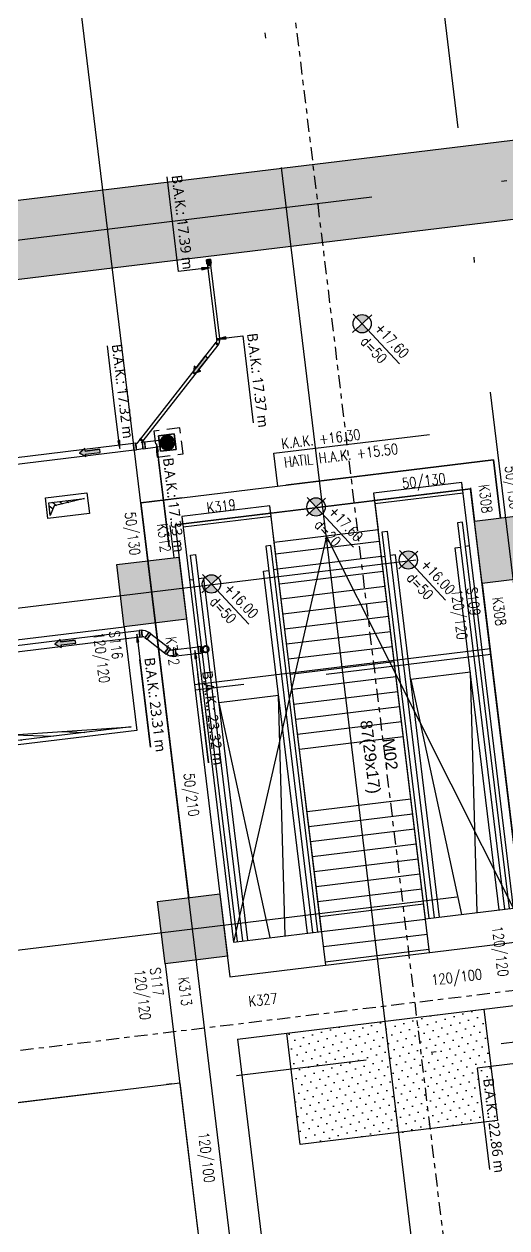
# Model space of a CAD drawing. Header units: millimetres. Extents: x 400382 to 401276, y 4543898 to 4544126.
# Drawn here: x 400451.01 to 400460.25, y 4544077.03 to 4544100.08 of the extents above; entities that cross this region are included whole.
import ezdxf
from ezdxf.enums import TextEntityAlignment as Align

# ---------------------------------------------------------------- set-up
doc = ezdxf.new("R2010")
doc.units = ezdxf.units.MM
for name, pattern in [('AKS', [3, 2.5, -0.25, 0, -0.25]), ('CENTER', [2, 1.25, -0.25, 0.25, -0.25]), ('CIZGI', [0.4, 0.25, -0.15]), ('CONTINU', [0]), ('DASHDOT2', [0.5, 0.25, -0.125, 0, -0.125]), ('HIDDEN', [0.375, 0.25, -0.125]), ('HIDDEN2', [4.7625, 3.175, -1.5875]), ('Hidden_2_', [6, 4, -2])]:
    doc.linetypes.add(name, pattern=pattern)
for name, color, linetype in [('aks prota', 2, 'AKS'), ('boşluk prota', 2, 'Continuous'), ('boşluk taraması prota', 252, 'Continuous'), ('kiriş boyutu prota', 6, 'Continuous'), ('kiriş prota', 6, 'Continuous'), ('kolon prota', 1, 'Continuous'), ('kolon tarama prota', 252, 'Continuous'), ('lkolon prota', 4, 'Continuous'), ('merdiven prota', 2, 'Continuous'), ('not prota', 2, 'Continuous'), ('perde prota', 1, 'Continuous'), ('PRT-AL-TUNEL_EKSENI', 14, 'DASHDOT2'), ('PRT-MI-a_fit_drainage', 10, 'Continuous'), ('prt-s-taxis', 7, 'Continuous'), ('skesit prota', 7, 'Continuous'), ('st-s_level (kot)', 6, 'Continuous'), ('st-s_levelmark (kot işareti)', 4, 'Continuous'), ('st_s_ölçü', 4, 'Continuous'), ('TARAMA', 8, 'Continuous'), ('temel prota', 6, 'Continuous'), ('tkolon prota', 6, 'Continuous'), ('tnot prota', 4, 'Continuous')]:
    doc.layers.add(name, color=color, linetype=linetype)
doc.styles.add('OLCU', font='romanstw.shx')
doc.styles.add('PRT-MI-a_Arial', font='Arial.ttf', dxfattribs={"height": 30})
doc.styles.add('Segoe UI Light_1', font='', dxfattribs={"height": 200})
doc.styles.add('TKIRIS', font='romanstw.shx')
doc.styles.add('tkolon', font='romanstw.shx')
doc.styles.add('TNOT', font='romanstw.shx', dxfattribs={"width": 0.8, "height": 250})
doc.styles.get('Segoe UI Light_1').set_extended_font_data('Segoe UI Light')

# ---------------------------------------------------------------- blocks, each defined once
blk = doc.blocks.new('Flow Direction - Flow Direction _25mm_-1035271-_17_70 m  ARA KAT')
at = {"layer": 'TARAMA'}
blk.add_hatch(color=256, dxfattribs=at).paths.add_polyline_path([(0, 0), (-117, -78), (-117, -30), (-400, -30), (-400, 30), (-117, 30), (-117, 78)], flags=0)
for p, q in [((-117, 30), (-400, 30)), ((-400, 30), (-400, -30)), ((-117, 30), (-400, 30)), ((-400, 30), (-400, -30)), ((0, 0), (-117, 78)), ((-117, 78), (-117, 30)), ((-117, 78), (0, 0)), ((-117, 30), (-117, 78)), ((-117, -78), (0, 0)), ((-117, -78), (0, 0)), ((-400, -30), (-117, -30)), ((-117, -30), (-400, -30)), ((-117, -30), (-117, -78)), ((-117, -30), (-117, -78))]:
    blk.add_line(p, q, dxfattribs=at)
blk = doc.blocks.new('17.60 mekanik')
at = {"layer": 'kolon tarama prota'}
for points in [[(135033.2, 65512.6), (135022.8, 65501.6), (135026, 65499.3)], [(135144.1, 65432), (135154.5, 65443), (135151.3, 65445.3)], [(135211.3, 65208.6), (135222.3, 65198.2), (135224.6, 65201.4)], [(135169.5, 65151.2), (135158.5, 65161.6), (135156.2, 65158.4)], [(135551, 64992.9), (135561.9, 64982.5), (135564.3, 64985.7)], [(135452.4, 64932.9), (135463.4, 64922.4), (135465.7, 64925.6)]]:
    blk.add_hatch(color=256, dxfattribs=at).paths.add_polyline_path(points, flags=0)
for p, q in [((134998.2, 65464.4), (134850.4, 65571.8)), ((135033.2, 65512.6), (134998.2, 65464.4)), ((135022.5, 65525.3), (135017.8, 65518.8)), ((135017.8, 65518.8), (135022.5, 65525.3)), ((135017.8, 65518.8), (135024.3, 65514.1)), ((135024.3, 65514.1), (135017.8, 65518.8)), ((135017.8, 65518.8), (135017.8, 65518.8)), ((135020.1, 65521.5), (135020.5, 65521.2)), ((135020.5, 65521.2), (135020.1, 65521.5)), ((135020.1, 65521.5), (135020.1, 65521.5)), ((135020.5, 65521.2), (135020.5, 65521.2)), ((135021.1, 65522), (135020.7, 65522.3)), ((135020.7, 65522.3), (135021.1, 65522)), ((135020.7, 65522.3), (135020.7, 65522.3)), ((135021.1, 65517.5), (135020.8, 65517)), ((135020.8, 65517), (135021.1, 65517.5)), ((135020.8, 65517), (135020.8, 65517)), ((135021.1, 65522), (135021.1, 65522)), ((135021.1, 65520.8), (135021.5, 65520.5)), ((135021.5, 65520.5), (135021.1, 65520.8)), ((135021.1, 65520.8), (135021.1, 65520.8)), ((135021.1, 65517.5), (135021.1, 65517.5)), ((135021.5, 65520.5), (135021.5, 65520.5)), ((135021.8, 65518.4), (135021.5, 65518)), ((135021.5, 65518), (135021.8, 65518.4)), ((135021.5, 65518), (135021.5, 65518)), ((135021.6, 65516.4), (135021.9, 65516.9)), ((135021.9, 65516.9), (135021.6, 65516.4)), ((135021.6, 65516.4), (135021.6, 65516.4)), ((135022.1, 65521.3), (135021.7, 65521.6)), ((135021.7, 65521.6), (135022.1, 65521.3)), ((135021.7, 65521.6), (135021.7, 65521.6)), ((135021.8, 65518.4), (135021.8, 65518.4)), ((135021.9, 65516.9), (135021.9, 65516.9)), ((135022.1, 65521.3), (135022.1, 65521.3)), ((135022.1, 65520), (135022.6, 65519.7)), ((135022.6, 65519.7), (135022.1, 65520)), ((135022.1, 65520), (135022.1, 65520)), ((135022.6, 65519.5), (135022.3, 65519)), ((135022.3, 65519), (135022.6, 65519.5)), ((135022.3, 65519), (135022.3, 65519)), ((135022.3, 65517.4), (135022.7, 65517.9)), ((135022.7, 65517.9), (135022.3, 65517.4)), ((135022.3, 65517.4), (135022.3, 65517.4)), ((135029, 65520.6), (135022.5, 65525.3)), ((135022.5, 65525.3), (135029, 65520.6)), ((135022.5, 65525.3), (135022.5, 65525.3)), ((135022.6, 65519.7), (135022.6, 65519.7)), ((135022.6, 65519.5), (135022.6, 65519.5)), ((135023.2, 65520.5), (135022.7, 65520.8)), ((135022.7, 65520.8), (135023.2, 65520.5)), ((135022.7, 65520.8), (135022.7, 65520.8)), ((135022.7, 65517.9), (135022.7, 65517.9)), ((135033.2, 65512.6), (135022.8, 65501.6)), ((135023.1, 65518.4), (135023.4, 65518.9)), ((135023.4, 65518.9), (135023.1, 65518.4)), ((135023.1, 65518.4), (135023.1, 65518.4)), ((135023.2, 65520.5), (135023.2, 65520.5)), ((135023.7, 65521), (135023.3, 65520.5)), ((135023.3, 65520.5), (135023.7, 65521)), ((135023.3, 65520.5), (135023.3, 65520.5)), ((135023.4, 65518.9), (135023.4, 65518.9)), ((135023.6, 65518.9), (135024.1, 65518.6)), ((135024.1, 65518.6), (135023.6, 65518.9)), ((135023.6, 65518.9), (135023.6, 65518.9)), ((135023.7, 65521), (135023.7, 65521)), ((135024.4, 65522), (135024.1, 65521.6)), ((135024.1, 65521.6), (135024.4, 65522)), ((135024.1, 65521.6), (135024.1, 65521.6)), ((135024.1, 65518.6), (135024.1, 65518.6)), ((135024.2, 65519.9), (135024.5, 65520.4)), ((135024.5, 65520.4), (135024.2, 65519.9)), ((135024.2, 65519.9), (135024.2, 65519.9)), ((135024.7, 65519.4), (135024.2, 65519.8)), ((135024.2, 65519.8), (135024.7, 65519.4)), ((135024.2, 65519.8), (135024.2, 65519.8)), ((135024.3, 65514.1), (135029, 65520.6)), ((135029, 65520.6), (135024.3, 65514.1)), ((135024.3, 65514.1), (135024.3, 65514.1)), ((135024.4, 65522), (135024.4, 65522)), ((135024.5, 65520.4), (135024.5, 65520.4)), ((135024.7, 65519.4), (135024.7, 65519.4)), ((135024.7, 65518.2), (135025.1, 65517.9)), ((135025.1, 65517.9), (135024.7, 65518.2)), ((135024.7, 65518.2), (135024.7, 65518.2)), ((135025.2, 65523), (135024.8, 65522.6)), ((135024.8, 65522.6), (135025.2, 65523)), ((135024.8, 65522.6), (135024.8, 65522.6)), ((135024.9, 65521), (135025.2, 65521.4)), ((135025.2, 65521.4), (135024.9, 65521)), ((135024.9, 65521), (135024.9, 65521)), ((135025.1, 65517.9), (135025.1, 65517.9)), ((135025.2, 65523), (135025.2, 65523)), ((135025.2, 65521.4), (135025.2, 65521.4)), ((135025.7, 65518.7), (135025.2, 65519)), ((135025.2, 65519), (135025.7, 65518.7)), ((135025.2, 65519), (135025.2, 65519)), ((135025.6, 65522), (135026, 65522.4)), ((135026, 65522.4), (135025.6, 65522)), ((135025.6, 65522), (135025.6, 65522)), ((135025.6, 65517.5), (135026.1, 65517.1)), ((135026.1, 65517.1), (135025.6, 65517.5)), ((135025.6, 65517.5), (135025.6, 65517.5)), ((135025.7, 65518.7), (135025.7, 65518.7)), ((135026, 65522.4), (135026, 65522.4)), ((135026, 65499.3), (135033.2, 65512.6)), ((135026.1, 65517.1), (135026.1, 65517.1)), ((135026.1, 65513.5), (135027.7, 65512.4)), ((135026.7, 65517.9), (135026.2, 65518.3)), ((135026.2, 65518.3), (135026.7, 65517.9)), ((135026.2, 65518.3), (135026.2, 65518.3)), ((135026.7, 65517.9), (135026.7, 65517.9)), ((135027.7, 65512.5), (135142.1, 65429.4)), ((135029, 65520.6), (135029, 65520.6)), ((135031.7, 65517.9), (135030.2, 65519)), ((135146, 65434.7), (135031.6, 65517.8)), ((135022.8, 65501.6), (135026, 65499.3)), ((135144.1, 65432), (135171.9, 65470.3)), ((135171.9, 65470.3), (135307.9, 65371.5)), ((135151.3, 65445.3), (135144.1, 65432)), ((135144.1, 65432), (135154.5, 65443)), ((135147.6, 65433.7), (135146.1, 65434.8)), ((135154.5, 65443), (135151.3, 65445.3)), ((135142.1, 65429.2), (135143.6, 65428.1)), ((135145.5, 65426.7), (135146.3, 65424.4)), ((135145.9, 65424.4), (135146.2, 65422.5)), ((135146.3, 65422.5), (135182.8, 65192.6)), ((135153, 65423.6), (135152.7, 65425.4)), ((135189.3, 65193.7), (135152.9, 65423.5)), ((135094.5, 65205.7), (135009.6, 65267.4)), ((135220.1, 65246.4), (135202.5, 65222.1)), ((135202.5, 65222.1), (135220.1, 65246.4)), ((135211.8, 65233.2), (135213.4, 65232.1)), ((135213.4, 65232.1), (135211.8, 65233.2)), ((135211.8, 65233.2), (135211.8, 65233.2)), ((135214, 65232.9), (135212.4, 65234)), ((135212.4, 65234), (135214, 65232.9)), ((135212.4, 65234), (135212.4, 65234)), ((135213.4, 65232.1), (135213.4, 65232.1)), ((135214, 65232.9), (135214, 65232.9)), ((135215.5, 65230.6), (135217.1, 65229.4)), ((135217.1, 65229.4), (135215.5, 65230.6)), ((135215.5, 65230.6), (135215.5, 65230.6)), ((135217.7, 65230.2), (135216, 65231.4)), ((135216, 65231.4), (135217.7, 65230.2)), ((135216, 65231.4), (135216, 65231.4)), ((135217.1, 65229.4), (135217.1, 65229.4)), ((135217.7, 65230.2), (135217.7, 65230.2)), ((135219.1, 65227.9), (135220.7, 65226.7)), ((135220.7, 65226.7), (135219.1, 65227.9)), ((135219.1, 65227.9), (135219.1, 65227.9)), ((135221.3, 65227.6), (135219.7, 65228.7)), ((135219.7, 65228.7), (135221.3, 65227.6)), ((135219.7, 65228.7), (135219.7, 65228.7)), ((135244.4, 65228.7), (135220.1, 65246.4)), ((135220.1, 65246.4), (135244.4, 65228.7)), ((135220.1, 65246.4), (135220.1, 65246.4)), ((135220.7, 65226.7), (135220.7, 65226.7)), ((135221.3, 65227.6), (135221.3, 65227.6)), ((135225.9, 65229.7), (135224.8, 65228.1)), ((135224.8, 65228.1), (135225.9, 65229.7)), ((135224.8, 65228.1), (135224.8, 65228.1)), ((135225.6, 65227.5), (135226.8, 65229.1)), ((135226.8, 65229.1), (135225.6, 65227.5)), ((135225.6, 65227.5), (135225.6, 65227.5)), ((135225.9, 65229.7), (135225.9, 65229.7)), ((135226.7, 65204.5), (135244.4, 65228.7)), ((135244.4, 65228.7), (135226.7, 65204.5)), ((135226.8, 65229.1), (135226.8, 65229.1)), ((135227.2, 65230.5), (135227.2, 65230.5)), ((135228.6, 65233.4), (135227.4, 65231.8)), ((135227.4, 65231.8), (135228.6, 65233.4)), ((135227.4, 65231.8), (135227.4, 65231.8)), ((135228.2, 65231.2), (135229.4, 65232.8)), ((135229.4, 65232.8), (135228.2, 65231.2)), ((135228.2, 65231.2), (135228.2, 65231.2)), ((135228.6, 65233.4), (135228.6, 65233.4)), ((135229.4, 65232.8), (135229.4, 65232.8)), ((135231.2, 65237), (135230.1, 65235.4)), ((135230.1, 65235.4), (135231.2, 65237)), ((135230.1, 65235.4), (135230.1, 65235.4)), ((135230.9, 65234.8), (135232.1, 65236.4)), ((135232.1, 65236.4), (135230.9, 65234.8)), ((135230.9, 65234.8), (135230.9, 65234.8)), ((135231.2, 65237), (135231.2, 65237)), ((135232.1, 65236.4), (135232.1, 65236.4)), ((135244.4, 65228.7), (135244.4, 65228.7)), ((135169.5, 65151.2), (135094.5, 65205.7)), ((135210.3, 65217.3), (135193.4, 65194)), ((135202.5, 65222.1), (135226.7, 65204.5)), ((135226.7, 65204.5), (135202.5, 65222.1)), ((135202.5, 65222.1), (135202.5, 65222.1)), ((135202.9, 65187.1), (135219.8, 65210.4)), ((135212.5, 65221.2), (135209.9, 65217.6)), ((135211.3, 65208.6), (135222.3, 65198.2)), ((135224.6, 65201.4), (135211.3, 65208.6)), ((135211.3, 65208.6), (135371.4, 65092.3)), ((135216, 65216), (135214.8, 65214.4)), ((135214.8, 65214.4), (135216, 65216)), ((135214.8, 65214.4), (135214.8, 65214.4)), ((135215.6, 65213.8), (135216.8, 65215.4)), ((135216.8, 65215.4), (135215.6, 65213.8)), ((135215.6, 65213.8), (135215.6, 65213.8)), ((135216, 65216), (135216, 65216)), ((135216.8, 65215.4), (135216.8, 65215.4)), ((135218.6, 65219.7), (135217.4, 65218)), ((135217.4, 65218), (135218.6, 65219.7)), ((135217.4, 65218), (135217.4, 65218)), ((135218.2, 65217.4), (135219.4, 65219.1)), ((135219.4, 65219.1), (135218.2, 65217.4)), ((135218.2, 65217.4), (135218.2, 65217.4)), ((135218.6, 65219.7), (135218.6, 65219.7)), ((135219.4, 65219.1), (135219.4, 65219.1)), ((135219.7, 65220.2), (135219.7, 65220.2)), ((135221.3, 65223.3), (135220.1, 65221.7)), ((135220.1, 65221.7), (135221.3, 65223.3)), ((135220.1, 65221.7), (135220.1, 65221.7)), ((135220.2, 65210.1), (135222.8, 65213.7)), ((135220.9, 65221.1), (135222.1, 65222.7)), ((135222.1, 65222.7), (135220.9, 65221.1)), ((135220.9, 65221.1), (135220.9, 65221.1)), ((135221.3, 65223.3), (135221.3, 65223.3)), ((135222.1, 65222.7), (135222.1, 65222.7)), ((135225.5, 65223.3), (135227.2, 65222.1)), ((135227.2, 65222.1), (135225.5, 65223.3)), ((135225.5, 65223.3), (135225.5, 65223.3)), ((135227.7, 65222.9), (135226.1, 65224.1)), ((135226.1, 65224.1), (135227.7, 65222.9)), ((135226.1, 65224.1), (135226.1, 65224.1)), ((135226.7, 65204.5), (135226.7, 65204.5)), ((135227.2, 65222.1), (135227.2, 65222.1)), ((135227.7, 65222.9), (135227.7, 65222.9)), ((135229.2, 65220.6), (135230.8, 65219.4)), ((135230.8, 65219.4), (135229.2, 65220.6)), ((135229.2, 65220.6), (135229.2, 65220.6)), ((135231.4, 65220.2), (135229.8, 65221.4)), ((135229.8, 65221.4), (135231.4, 65220.2)), ((135229.8, 65221.4), (135229.8, 65221.4)), ((135230.8, 65219.4), (135230.8, 65219.4)), ((135231.4, 65220.2), (135231.4, 65220.2)), ((135232.8, 65218), (135234.4, 65216.8)), ((135234.4, 65216.8), (135232.8, 65218)), ((135232.8, 65218), (135232.8, 65218)), ((135235, 65217.6), (135233.4, 65218.8)), ((135233.4, 65218.8), (135235, 65217.6)), ((135233.4, 65218.8), (135233.4, 65218.8)), ((135234.4, 65216.8), (135234.4, 65216.8)), ((135235, 65217.6), (135235, 65217.6)), ((135182.8, 65180.3), (135180.2, 65176.7)), ((135182.6, 65192.6), (135182.9, 65190.7)), ((135183.3, 65190.8), (135184.8, 65181.8)), ((135184.8, 65181.8), (135183.3, 65179.9)), ((135189.8, 65188.7), (135189.3, 65191.7)), ((135189.7, 65191.8), (135189.4, 65193.7)), ((135190.9, 65190.3), (135189.8, 65188.7)), ((135193, 65194.3), (135190.4, 65190.7)), ((135192.6, 65173.2), (135200.1, 65183.6)), ((135200.7, 65183.2), (135203.3, 65186.8)), ((135222.3, 65198.2), (135224.6, 65201.4)), ((135371.4, 65092.3), (135235.7, 65190.9)), ((135180.6, 65176.4), (135012.1, 64944.5)), ((135021.6, 64937.5), (135190.1, 65169.5)), ((135158.5, 65161.6), (135156.2, 65158.4)), ((135156.2, 65158.4), (135169.5, 65151.2)), ((135169.5, 65151.2), (135158.5, 65161.6)), ((135185.3, 65178.5), (135185.5, 65176.8)), ((135187.2, 65177.1), (135187.2, 65177.1)), ((135190.5, 65169.2), (135193.1, 65172.8)), ((135550.2, 65001.9), (135524.5, 64966.5)), ((135552.5, 65005.8), (135549.9, 65002.2)), ((135560.2, 64994.7), (135562.8, 64998.3)), ((135534.1, 64959.6), (135559.8, 64995)), ((135551, 64992.9), (135561.9, 64982.5)), ((135564.3, 64985.7), (135551, 64992.9)), ((135551, 64992.9), (135726.2, 64865.6)), ((135561.9, 64982.5), (135564.3, 64985.7)), ((135470.2, 64953), (135465.8, 64952.3)), ((135512.6, 64959.3), (135470.3, 64952.5)), ((135517, 64960.4), (135512.6, 64959.7)), ((135524.2, 64966.8), (135521.5, 64963.2)), ((135531.9, 64955.7), (135534.5, 64959.3)), ((135726.2, 64865.6), (135587.4, 64966.4)), ((135450.7, 64940.5), (135252.7, 64668)), ((135262.2, 64661.1), (135460.2, 64933.6)), ((135452.9, 64944.4), (135450.3, 64940.8)), ((135452.4, 64932.9), (135463.4, 64922.4)), ((135465.7, 64925.6), (135452.4, 64932.9)), ((135452.4, 64932.9), (135628.5, 64804.9)), ((135460.6, 64933.3), (135463.2, 64936.9)), ((135467.8, 64939.7), (135472.2, 64940.4)), ((135472.1, 64940.9), (135514.5, 64947.6)), ((135514.6, 64947.1), (135518.9, 64947.8)), ((135463.4, 64922.4), (135465.7, 64925.6)), ((135628.5, 64804.9), (135491.9, 64904.2)), ((136551, 64908), (136504.6, 64844.1)), ((136504.6, 64844.1), (136663, 64729))]:
    blk.add_line(p, q, dxfattribs=at)
at = {"layer": 'kolon tarama prota', "flags": 128}
for points in [[(135021.6, 65517.3), (135020.6, 65518.6), (135020.4, 65520.3), (135020.9, 65521.5)], [(135020.9, 65521.5), (135022.3, 65522.5), (135023.9, 65522.7), (135025.2, 65522.2)], [(135025.8, 65517.9), (135024.5, 65516.9), (135022.8, 65516.8), (135021.6, 65517.3)], [(135026.4, 65513.8), (135024.5, 65515.2), (135022.9, 65516.3), (135021.9, 65517.1), (135021.6, 65517.3)], [(135025.2, 65522.2), (135025.5, 65521.9), (135026.6, 65521.1), (135028.2, 65519.9), (135029.9, 65518.7)], [(135025.2, 65522.2), (135026.2, 65520.8), (135026.4, 65519.2), (135025.8, 65517.9)], [(135143.9, 65428.5), (135145.5, 65426.7), (135145.5, 65426.7)], [(135150.7, 65429.8), (135148.5, 65432.4), (135147.4, 65433.3)], [(135152.3, 65425.4), (135151.3, 65428.6), (135150.7, 65429.8)], [(135213, 65220.8), (135214.8, 65223.2), (135216.4, 65225.4), (135217.7, 65227.2), (135218.5, 65228.3), (135218.8, 65228.7), (135218.8, 65228.7)], [(135220.1, 65220.8), (135218.5, 65222.5), (135217.8, 65224.7), (135218, 65227), (135218.8, 65228.7)], [(135218.8, 65228.7), (135220.5, 65230.3), (135222.7, 65231.1), (135225, 65230.9), (135226.8, 65230)], [(135226.8, 65230), (135228.4, 65228.3), (135229.1, 65226.1), (135228.9, 65223.8), (135228.1, 65222)], [(135228.1, 65222), (135226.4, 65220.5), (135224.2, 65219.7), (135221.9, 65219.9), (135220.1, 65220.8)], [(135228.1, 65222), (135227.8, 65221.6), (135227, 65220.5), (135225.7, 65218.8), (135224.1, 65216.6), (135222.4, 65214.2), (135222.3, 65214.1)], [(135553, 65005.4), (135554.8, 65007.8), (135556.4, 65010.1), (135557.7, 65011.8), (135558.5, 65012.9), (135558.8, 65013.4), (135558.8, 65013.4)], [(135560.1, 65005.4), (135558.5, 65007.1), (135557.7, 65009.3), (135557.9, 65011.6), (135558.8, 65013.4)], [(135558.8, 65013.4), (135560.5, 65014.9), (135562.7, 65015.7), (135565, 65015.5), (135566.8, 65014.6)], [(135568, 65006.6), (135566.3, 65005.1), (135564.1, 65004.3), (135561.8, 65004.5), (135560.1, 65005.4)], [(135568, 65006.6), (135567.8, 65006.3), (135566.9, 65005.2), (135565.7, 65003.4), (135564.1, 65001.2), (135562.3, 64998.8), (135562.2, 64998.7)], [(135566.8, 65014.6), (135568.3, 65012.9), (135569.1, 65010.7), (135568.9, 65008.4), (135568, 65006.6)], [(135465.9, 64951.7), (135461.8, 64950.5), (135458.9, 64949.1)], [(135519.9, 64960.8), (135517.4, 64959.8), (135517.1, 64959.8)], [(135518.8, 64948.5), (135523, 64949.6), (135525.8, 64951.1)], [(135522.1, 64962.8), (135520.1, 64961), (135519.9, 64960.8)], [(135525.8, 64951.1), (135529.2, 64953.7), (135531.3, 64956.1)], [(135458.9, 64949.1), (135455.6, 64946.5), (135453.4, 64944)], [(135462.7, 64937.3), (135464.6, 64939.2), (135464.9, 64939.3)], [(135464.9, 64939.3), (135467.4, 64940.3), (135467.7, 64940.4)]]:
    blk.add_lwpolyline(points, dxfattribs=at)
at = {"layer": 'kolon tarama prota'}
for centre, radius, start, end in [((135023.4, 65519.7), 4, 144, 324), ((135023.4, 65519.7), 4, 144, 324), ((135023.4, 65519.7), 3.73, 151.6967, 226.3033), ((135023.4, 65519.7), 3.73, 151.6967, 226.3033), ((135023.4, 65519.7), 3.43, 144, 324), ((135023.4, 65519.7), 3.43, 144, 324), ((135023.4, 65519.7), 4, 324, 144), ((135023.4, 65519.7), 4, 324, 144), ((135023.4, 65519.7), 3.3, 144, 324), ((135023.4, 65519.7), 3.2, 152.9893, 225.0107), ((135023.4, 65519.7), 3.2, 152.9893, 225.0107), ((135023.4, 65519.7), 3, 144, 324), ((135023.4, 65519.7), 3, 144, 324), ((135023.4, 65519.7), 3.02, 144, 324), ((135023.4, 65519.7), 3.43, 324, 144), ((135023.4, 65519.7), 3.43, 324, 144), ((135023.4, 65519.7), 3.73, 61.6967, 136.3033), ((135023.4, 65519.7), 3.73, 61.6967, 136.3033), ((135023.4, 65519.7), 3.3, 324, 144), ((135022.4, 65518.4), 1.65, 54, 234), ((135023.4, 65519.7), 3.02, 324, 144), ((135023.4, 65519.7), 2.5, 144, 324), ((135023.4, 65519.7), 2.5, 144, 324), ((135023.4, 65519.7), 2.53, 155.3831, 222.6169), ((135023.4, 65519.7), 2.53, 155.3831, 222.6169), ((135023.4, 65519.7), 3, 324, 144), ((135023.4, 65519.7), 3, 324, 144), ((135023.4, 65519.7), 3.2, 62.9893, 135.0107), ((135023.4, 65519.7), 3.2, 62.9893, 135.0107), ((135023.4, 65519.7), 2.5, 324, 144), ((135023.4, 65519.7), 2.5, 324, 144), ((135023.4, 65519.7), 2, 158.4775, 219.5225), ((135023.4, 65519.7), 2, 158.4775, 219.5225), ((135023.4, 65519.7), 3.73, 241.6967, 316.3033), ((135023.4, 65519.7), 3.73, 241.6967, 316.3033), ((135023.4, 65519.7), 2.53, 65.3831, 132.6169), ((135023.4, 65519.7), 2.53, 65.3831, 132.6169), ((135023.4, 65519.7), 3.2, 242.9893, 315.0107), ((135023.4, 65519.7), 3.2, 242.9893, 315.0107), ((135023.4, 65519.7), 2, 68.4775, 129.5225), ((135023.4, 65519.7), 2, 68.4775, 129.5225), ((135023.4, 65519.7), 1.33, 166.0243, 211.9757), ((135023.4, 65519.7), 1.33, 166.0243, 211.9757), ((135023.4, 65519.7), 2.53, 245.3831, 312.6169), ((135023.4, 65519.7), 2.53, 245.3831, 312.6169), ((135023.4, 65519.7), 0.8, 182.6822, 195.3178), ((135023.4, 65519.7), 0.8, 182.6822, 195.3178), ((135023.4, 65519.7), 1.33, 76.0243, 121.9757), ((135023.4, 65519.7), 1.33, 76.0243, 121.9757), ((135023.4, 65519.7), 2, 248.4775, 309.5225), ((135023.4, 65519.7), 2, 248.4775, 309.5225), ((135023.4, 65519.7), 1.33, 256.0243, 301.9757), ((135023.4, 65519.7), 1.33, 256.0243, 301.9757), ((135023.4, 65519.7), 0.8, 92.6822, 105.3178), ((135023.4, 65519.7), 0.8, 92.6822, 105.3178), ((135024.4, 65521.1), 1.65, 234, 54), ((135023.4, 65519.7), 0.8, 272.6822, 285.3178), ((135023.4, 65519.7), 0.8, 272.6822, 285.3178), ((135023.4, 65519.7), 0.8, 2.6822, 15.3178), ((135023.4, 65519.7), 0.8, 2.6822, 15.3178), ((135023.4, 65519.7), 1.33, 346.0243, 31.9757), ((135023.4, 65519.7), 1.33, 346.0243, 31.9757), ((135023.4, 65519.7), 2, 338.4775, 39.5225), ((135023.4, 65519.7), 2, 338.4775, 39.5225), ((135023.4, 65519.7), 2.53, 335.3831, 42.6169), ((135023.4, 65519.7), 2.53, 335.3831, 42.6169), ((135023.4, 65519.7), 3.2, 332.9893, 45.0107), ((135023.4, 65519.7), 3.2, 332.9893, 45.0107), ((135023.4, 65519.7), 3.73, 331.6967, 46.3033), ((135023.4, 65519.7), 3.73, 331.6967, 46.3033), ((135223.4, 65225.4), 14, 146.0106, 231.9172), ((135223.4, 65225.4), 14, 146.0106, 231.9172), ((135223.4, 65225.4), 12, 146.3519, 231.5758), ((135223.4, 65225.4), 12, 146.3519, 231.5758), ((135223.4, 65225.4), 14, 56.0106, 141.9172), ((135223.4, 65225.4), 14, 56.0106, 141.9172), ((135223.4, 65225.4), 10, 143.9639, 323.9639), ((135223.4, 65225.4), 10, 143.9639, 323.9639), ((135223.4, 65225.4), 9.5, 146.9808, 230.9469), ((135223.4, 65225.4), 9.5, 146.9808, 230.9469), ((135223.4, 65225.4), 12, 56.3519, 141.5758), ((135223.4, 65225.4), 12, 56.3519, 141.5758), ((135223.4, 65225.4), 9, 143.9639, 323.9639), ((135223.4, 65225.4), 9, 143.9639, 323.9639), ((135223.4, 65225.4), 10, 323.9639, 143.9639), ((135223.4, 65225.4), 10, 323.9639, 143.9639), ((135223.4, 65225.4), 7.5, 147.7864, 230.1413), ((135223.4, 65225.4), 7.5, 147.7864, 230.1413), ((135223.4, 65225.4), 9.5, 56.9808, 140.9469), ((135223.4, 65225.4), 9.5, 56.9808, 140.9469), ((135223.4, 65225.4), 9, 323.9639, 143.9639), ((135223.4, 65225.4), 9, 323.9639, 143.9639), ((135223.5, 65225.4), 6.38, 54, 234), ((135223.5, 65225.4), 6.38, 54, 234), ((135223.4, 65225.4), 5.9, 144, 324), ((135223.4, 65225.4), 7.5, 57.7864, 140.1413), ((135223.4, 65225.4), 7.5, 57.7864, 140.1413), ((135223.5, 65225.4), 5.72, 54, 234), ((135223.4, 65225.4), 5, 143.9639, 323.9639), ((135223.4, 65225.4), 5, 143.9639, 323.9639), ((135223.4, 65225.4), 5, 149.703, 228.2247), ((135223.4, 65225.4), 5, 149.703, 228.2247), ((135223.4, 65225.4), 5.9, 324, 144), ((135223.4, 65225.4), 5, 323.9639, 143.9639), ((135223.4, 65225.4), 5, 323.9639, 143.9639), ((135223.5, 65225.4), 6.38, 234, 54), ((135223.5, 65225.4), 6.38, 234, 54), ((135223.4, 65225.4), 5, 59.703, 138.2247), ((135223.4, 65225.4), 5, 59.703, 138.2247), ((135223.5, 65225.4), 5.71, 234, 54), ((135223.4, 65225.4), 3, 153.5579, 224.3698), ((135223.4, 65225.4), 3, 153.5579, 224.3698), ((135223.4, 65225.4), 3, 63.5579, 134.3698), ((135223.4, 65225.4), 3, 63.5579, 134.3698), ((135225.2, 65227.8), 2.95, 234, 54), ((135223.4, 65225.4), 3, 333.5579, 44.3698), ((135223.4, 65225.4), 3, 333.5579, 44.3698), ((135223.4, 65225.4), 5, 329.703, 48.2247), ((135223.4, 65225.4), 5, 329.703, 48.2247), ((135223.4, 65225.4), 7.5, 327.7864, 50.1413), ((135223.4, 65225.4), 7.5, 327.7864, 50.1413), ((135223.4, 65225.4), 9.5, 326.9808, 50.9469), ((135223.4, 65225.4), 9.5, 326.9808, 50.9469), ((135223.4, 65225.4), 12, 326.3519, 51.5758), ((135223.4, 65225.4), 12, 326.3519, 51.5758), ((135223.4, 65225.4), 14, 326.0106, 51.9172), ((135223.4, 65225.4), 14, 326.0106, 51.9172), ((135223.4, 65225.4), 14, 236.0106, 321.9172), ((135223.4, 65225.4), 14, 236.0106, 321.9172), ((135223.4, 65225.4), 12, 236.3519, 321.5758), ((135223.4, 65225.4), 12, 236.3519, 321.5758), ((135223.4, 65225.4), 9.5, 236.9808, 320.9469), ((135223.4, 65225.4), 9.5, 236.9808, 320.9469), ((135221.7, 65223), 2.95, 54, 234), ((135223.4, 65225.4), 7.5, 237.7864, 320.1413), ((135223.4, 65225.4), 7.5, 237.7864, 320.1413), ((135223.4, 65225.4), 5, 239.703, 318.2247), ((135223.4, 65225.4), 5, 239.703, 318.2247), ((135223.4, 65225.4), 3, 243.5579, 314.3698), ((135223.4, 65225.4), 3, 243.5579, 314.3698), ((135563.4, 65010), 6.38, 54, 234), ((135563.4, 65010), 6.38, 54, 234), ((135563.4, 65010), 5.9, 144, 324), ((135563.4, 65010), 5.71, 54, 234), ((135563.4, 65010), 5.9, 324, 144), ((135563.4, 65010), 6.38, 234, 54), ((135563.4, 65010), 6.38, 234, 54), ((135563.4, 65010), 5.72, 234, 54)]:
    blk.add_arc(centre, radius, start, end, dxfattribs=at)
for centre, major_axis, ratio, start_param, end_param in [((135028.1, 65516.3), (-2.02, -2.78), 0.01, 4.712389, 7.853982), ((135028.1, 65516.3), (-1.77, -2.44), 0.01, 4.712389, 7.853982), ((135029.7, 65515.1), (-2.02, -2.78), 0.01, 4.712389, 7.853982), ((135029.7, 65515.1), (1.94, 2.67), 0.01, 1.570796, 3.141593), ((135029.7, 65515.1), (1.94, 2.67), 0.01, 3.141593, 4.712389), ((135028.1, 65516.3), (2.02, 2.78), 0.01, 4.712389, 7.853982), ((135028.1, 65516.3), (1.77, 2.44), 0.01, 4.712389, 7.853982), ((135029.7, 65515.1), (-2.02, -2.78), 0.01, 1.570796, 4.712389), ((135029.7, 65515.1), (1.94, 2.67), 0.01, 4.712389, 6.283185), ((135029.7, 65515.1), (1.94, 2.67), 0.01, 0, 1.570796), ((135144.1, 65432), (2.02, 2.78), 0.01, 6.279013, 9.420606), ((135144.1, 65432), (2.02, 2.78), 0.01, 3.13742, 6.279013), ((135145.6, 65430.9), (2.02, 2.78), 0.01, 3.13742, 6.279013), ((135145.6, 65430.9), (2.02, 2.78), 0.01, 6.279013, 9.420606), ((135144.1, 65432), (1.94, 2.67), 0.01, 0, 1.570796), ((135144.1, 65432), (1.94, 2.67), 0.01, 4.712389, 6.283185), ((135144.1, 65432), (1.94, 2.67), 0.01, 1.570796, 3.141593), ((135144.1, 65432), (1.94, 2.67), 0.01, 3.141593, 4.712389), ((135145.6, 65430.9), (1.77, 2.44), 0.01, 6.279013, 9.420606), ((135145.6, 65430.9), (1.77, 2.44), 0.01, 3.13742, 6.279013), ((135149.3, 65424.9), (3.39, 0.54), 0.010021, 0.00412, 3.145713), ((135149.3, 65424.9), (3.39, 0.54), 0.010021, 3.145713, 6.287306), ((135149.6, 65423), (3.39, 0.54), 0.010021, 3.145713, 6.287306), ((135149.6, 65423), (3.39, 0.54), 0.010021, 0.00412, 3.145713), ((135149.3, 65424.9), (2.98, 0.47), 0.010021, 3.145713, 6.287306), ((135149.3, 65424.9), (2.98, 0.47), 0.010021, 0.00412, 3.145713), ((135149.6, 65423), (3.26, 0.52), 0.010021, 1.570796, 3.141593), ((135149.6, 65423), (3.26, 0.52), 0.010021, 3.141593, 4.712389), ((135149.6, 65423), (3.26, 0.52), 0.010021, 0, 1.570796), ((135149.6, 65423), (3.26, 0.52), 0.010021, 4.712389, 6.283185), ((135215.1, 65213.8), (5.16, -3.75), 0.01, 1.57084, 4.712432), ((135215.1, 65213.8), (4.77, -3.47), 0.01, 1.570796, 3.141593), ((135215.1, 65213.8), (-4.77, 3.47), 0.01, 0, 1.570796), ((135217.7, 65217.4), (-5.16, 3.75), 0.01, 4.712432, 7.854025), ((135217.7, 65217.4), (-4.62, 3.36), 0.01, 4.712432, 7.854025), ((135215.1, 65213.8), (5.16, -3.75), 0.01, 4.712432, 7.854025), ((135215.1, 65213.8), (-4.77, 3.47), 0.01, 1.570796, 3.141593), ((135215.1, 65213.8), (4.77, -3.47), 0.01, 0, 1.570796), ((135217.7, 65217.4), (5.16, -3.75), 0.01, 4.712432, 7.854025), ((135217.7, 65217.4), (4.62, -3.36), 0.01, 4.712432, 7.854025), ((135186, 65193.2), (3.39, 0.54), 0.010021, 3.137456, 6.279049), ((135186, 65193.2), (3.39, 0.54), 0.010021, 6.279049, 9.420641), ((135186, 65193.2), (3.26, 0.52), 0.010021, 1.570796, 3.141593), ((135186, 65193.2), (3.26, 0.52), 0.010021, 3.141593, 4.712389), ((135188, 65176.5), (-5.16, 3.75), 0.010011, 3.145754, 6.287346), ((135188, 65176.5), (5.16, -3.75), 0.010011, 3.145754, 6.287346), ((135186.3, 65191.3), (3.39, 0.54), 0.010021, 6.279049, 9.420641), ((135186.3, 65191.3), (3.39, 0.54), 0.010021, 3.137456, 6.279049), ((135186.3, 65191.3), (2.98, 0.47), 0.010021, 6.279049, 9.420641), ((135186.3, 65191.3), (2.98, 0.47), 0.010021, 3.137456, 6.279049), ((135186, 65193.2), (3.26, 0.52), 0.010021, 0, 1.570796), ((135186, 65193.2), (3.26, 0.52), 0.010021, 4.712389, 6.283185), ((135195.5, 65186.9), (-5.16, 3.75), 0.010011, 3.145754, 6.287346), ((135195.5, 65186.9), (5.16, -3.75), 0.010011, 3.145754, 6.287346), ((135195.5, 65186.9), (4.62, -3.36), 0.010011, 3.145754, 6.287346), ((135195.5, 65186.9), (4.62, -3.36), 0.010011, 0.004161, 3.145754), ((135198.1, 65190.5), (5.16, -3.75), 0.010011, 3.145754, 6.287346), ((135198.1, 65190.5), (5.16, -3.75), 0.010011, 0.004161, 3.145754), ((135198.1, 65190.5), (-4.77, 3.47), 0.01, 0, 1.570796), ((135198.1, 65190.5), (4.77, -3.47), 0.01, 1.570796, 3.141593), ((135198.1, 65190.5), (4.77, -3.47), 0.01, 4.712389, 6.283185), ((135198.1, 65190.5), (4.77, -3.47), 0.01, 0, 1.570796), ((135185.3, 65172.9), (5.16, -3.75), 0.010011, 3.145754, 6.287346), ((135185.3, 65172.9), (5.16, -3.75), 0.010011, 0.004161, 3.145754), ((135185.3, 65172.9), (4.77, -3.47), 0.010011, 3.141593, 4.712389), ((135185.3, 65172.9), (-4.77, 3.47), 0.010011, 4.712389, 6.283185), ((135188, 65176.5), (-4.62, 3.36), 0.010011, 0.004161, 3.145754), ((135188, 65176.5), (4.62, -3.36), 0.010011, 0.004161, 3.145754), ((135185.3, 65172.9), (-4.77, 3.47), 0.010011, 1.570796, 3.141593), ((135185.3, 65172.9), (-4.77, 3.47), 0.010011, 3.141593, 4.712389), ((135188.5, 65177.3), (2.98, 0.47), 0.010021, 2.029614, 3.137456), ((135188.5, 65177.3), (2.98, 0.47), 0.010021, 3.137456, 4.245298), ((135555, 64998.4), (-5.16, 3.75), 0.01, 4.712389, 7.853982), ((135555, 64998.4), (-4.77, 3.47), 0.01, 0, 1.570796), ((135555, 64998.4), (-4.77, 3.47), 0.01, 4.712389, 6.283185), ((135557.6, 65002), (5.16, -3.75), 0.01, 1.570796, 4.712389), ((135557.6, 65002), (-4.62, 3.36), 0.01, 4.712389, 7.853982), ((135555, 64998.4), (-4.77, 3.47), 0.01, 3.141593, 4.712389), ((135555, 64998.4), (5.16, -3.75), 0.01, 4.712389, 7.853982), ((135555, 64998.4), (-4.77, 3.47), 0.01, 1.570796, 3.141593), ((135557.6, 65002), (4.62, -3.36), 0.01, 4.712389, 7.853982), ((135557.6, 65002), (5.16, -3.75), 0.01, 4.712389, 7.853982), ((135466.8, 64946), (-1, 6.3), 0.01, 3.145735, 6.287327), ((135466.8, 64946), (-1, 6.3), 0.01, 0.004142, 3.145735), ((135466.8, 64946), (-0.89, 5.64), 0.01, 0.004142, 3.145735), ((135466.8, 64946), (-0.89, 5.64), 0.01, 3.145735, 6.287327), ((135471.2, 64946.7), (-1, 6.3), 0.01, 0.004142, 3.145735), ((135471.2, 64946.7), (-1, 6.3), 0.01, 3.145735, 6.287327), ((135471.2, 64946.7), (-0.92, 5.83), 0.01, 4.712389, 6.283185), ((135471.2, 64946.7), (-0.92, 5.83), 0.01, 0, 1.570796), ((135513.6, 64953.4), (1, -6.3), 0.01, 3.145735, 6.287327), ((135513.6, 64953.4), (1, -6.3), 0.01, 0.004142, 3.145735), ((135513.6, 64953.4), (-0.92, 5.83), 0.01, 0, 1.570796), ((135513.6, 64953.4), (-0.92, 5.83), 0.01, 4.712389, 6.283185), ((135513.6, 64953.4), (-0.92, 5.83), 0.01, 1.570796, 3.141593), ((135513.6, 64953.4), (-0.92, 5.83), 0.01, 3.141593, 4.712389), ((135518, 64954.1), (1, -6.3), 0.01, 3.145735, 6.287327), ((135518, 64954.1), (1, -6.3), 0.01, 0.004142, 3.145735), ((135518, 64954.1), (0.89, -5.64), 0.01, 3.145735, 6.287327), ((135518, 64954.1), (0.89, -5.64), 0.01, 0.004142, 3.145735), ((135526.7, 64959.5), (5.16, -3.75), 0.01, 3.137451, 6.279043), ((135526.7, 64959.5), (5.16, -3.75), 0.01, 6.279043, 9.420636), ((135526.7, 64959.5), (4.62, -3.36), 0.01, 6.279043, 9.420636), ((135526.7, 64959.5), (4.62, -3.36), 0.01, 3.137451, 6.279043), ((135529.3, 64963.1), (5.16, -3.75), 0.01, 3.137451, 6.279043), ((135529.3, 64963.1), (5.16, -3.75), 0.01, 6.279043, 9.420636), ((135529.3, 64963.1), (-4.77, 3.47), 0.01, 4.712389, 6.283185), ((135529.3, 64963.1), (-4.77, 3.47), 0.01, 0, 1.570796), ((135529.3, 64963.1), (4.77, -3.47), 0.01, 4.712389, 6.283185), ((135529.3, 64963.1), (4.77, -3.47), 0.01, 0, 1.570796), ((135455.5, 64937.1), (-5.16, 3.75), 0.01, 3.137451, 6.279043), ((135455.5, 64937.1), (-5.16, 3.75), 0.01, 6.279043, 9.420636), ((135455.5, 64937.1), (4.77, -3.47), 0.01, 3.141593, 4.712389), ((135455.5, 64937.1), (4.77, -3.47), 0.01, 1.570796, 3.141593), ((135458.1, 64940.7), (-5.16, 3.75), 0.01, 6.279043, 9.420636), ((135458.1, 64940.7), (-5.16, 3.75), 0.01, 3.137451, 6.279043), ((135458.1, 64940.7), (-4.62, 3.36), 0.01, 6.279043, 9.420636), ((135458.1, 64940.7), (-4.62, 3.36), 0.01, 3.137451, 6.279043), ((135455.5, 64937.1), (4.77, -3.47), 0.01, 4.712389, 6.283185), ((135455.5, 64937.1), (4.77, -3.47), 0.01, 0, 1.570796), ((135471.2, 64946.7), (-0.92, 5.83), 0.01, 1.570796, 3.141593), ((135471.2, 64946.7), (-0.92, 5.83), 0.01, 3.141593, 4.712389)]:
    blk.add_ellipse(centre, major_axis=major_axis, ratio=ratio, start_param=start_param, end_param=end_param, dxfattribs=at)
at = {"layer": 'kolon tarama prota', "xscale": 0.1, "yscale": 0.1, "zscale": 0.1}
for p, rotation in [((135160.8, 65352.3), 279.0000000000003), ((135123.7, 65088.1), 233.9999999999993), ((135359.3, 64804.7), 233.999999999997)]:
    blk.add_blockref('Flow Direction - Flow Direction _25mm_-1035271-_17_70 m  ARA KAT', p, dxfattribs=dict(at, rotation=rotation))
at = {"layer": 'kolon tarama prota', "char_height": 20, "attachment_point": 1, "rotation": 324, "line_spacing_factor": 1.142579, "style": 'Segoe UI Light_1'}
for s, insert, width in [('B.A.K.: 17.39 m', (134866.2, 65595.7), 207.124), ('B.A.K.: 17.37 m', (135186.3, 65495.2), 206.621), ('B.A.K.: 17.32 m', (135025.3, 65291.3), 207.124), ('B.A.K.: 17.33 m', (135251.4, 65214.8), 207.124), ('B.A.K.: 23.32 m', (135601.2, 64991.8), 213.157), ('B.A.K.: 23.31 m', (135507.4, 64928.2), 207.627), ('B.A.K.: 22.86 m', (136539.2, 64854.3), 213.157)]:
    blk.add_mtext(s, dxfattribs=dict(at, insert=insert, width=width))
blk = doc.blocks.new('yürüyen mer 2')
at = {"color": 253}
blk.add_lwpolyline([(52651, 3429.1), (52651, 3599.1)], dxfattribs=at)
at = {"layer": 'st_s_ölçü', "color": 252, "ltscale": 0.1}
blk.add_line((53451.2, 3599.1), (53451.2, 3429.1), dxfattribs=at)
for points in [[(52651, 3599.1), (53472.2, 3599.1), (53472.2, 3429.1), (52651, 3429.1)], [(53349.5, 3599.1), (53349.5, 3591.6)], [(52651, 3591.6), (53396.5, 3591.6), (53396.5, 3581.8), (52651, 3581.8)], [(52651, 3571.6), (53349.5, 3571.6), (53349.5, 3581.8)], [(52651, 3529.1), (53109.3, 3571.6), (53109.3, 3456.6), (52651, 3499.1)], [(52651, 3456.6), (53349.5, 3456.6), (53349.5, 3446.3)], [(52651, 3436.6), (53396.5, 3436.6), (53396.5, 3446.3), (52651, 3446.3)], [(53349.5, 3429.1), (53349.5, 3436.6)]]:
    blk.add_lwpolyline(points, dxfattribs=at)
blk = doc.blocks.new('Stair_Anotation')
at = {"color": 0, "style": 'PRT-MI-a_Arial'}
blk.add_attdef('M.ADI', text='', height=0.2, dxfattribs=at).set_placement((0, 0), align=Align.BOTTOM_CENTER)
blk.add_attdef('BAS.SAYI-(EN-RIHT)', text='', height=0.2, dxfattribs=at).set_placement((0, -0.08), align=Align.TOP_CENTER)
blk = doc.blocks.new('PLAN_KOT')
at = {"layer": 'st-s_levelmark (kot işareti)'}
h = blk.add_hatch(color=256, dxfattribs=at)
h.paths.add_polyline_path([(0, 17.5, 0.414214), (-17.5, 0), (0, 0)])
h.paths.add_polyline_path([(17.5, 0), (0, 0), (0, -17.5, 0.414214)])
for p, q in [((0, 25), (0, -25)), ((105, 0), (-25, 0))]:
    blk.add_line(p, q, dxfattribs=at)
blk.add_circle((0, 0), 17.5, dxfattribs=at)
at = {"layer": 'st-s_level (kot)', "color": 6, "style": 'OLCU', "width": 0.8}
for tag, p in [('KOT', (22.7, 9.8)), ('DÖŞEME_KALINLIĞI', (22.7, -27.6))]:
    blk.add_attdef(tag, p, '', height=20, dxfattribs=at)
blk = doc.blocks.new('YER SUZGECI_20x20')
at = {"color": 2}
blk.add_lwpolyline([(-20, 0), (0, 0), (0, 20), (-20, 20)], close=True, dxfattribs=at)
for points in [[(0, 20), (-20, 0)], [(-20, 20), (0, 0)]]:
    blk.add_lwpolyline(points, dxfattribs=at)
blk.add_circle((-10, 10), 7, dxfattribs=at)

msp = doc.modelspace()

# ---------------------------------------------------------------- hatches: boundary and pattern name
at = {"layer": 'boşluk taraması prota', "ltscale": 2}
h = msp.add_hatch(dxfattribs=at)
h.set_pattern_fill('ANSI31', color=256, scale=0.03, angle=-47.076006, style=0)
h.set_pattern_definition([(321.924, (400449.81608, 4544098.57485), (0.0587413, 0.0749802), [])])
h.paths.add_polyline_path([(400452.16191, 4544090.99647), (400451.58378, 4544090.85374), (400451.50657, 4544090.66893), (400451.4771, 4544090.91428)])
h = msp.add_hatch(dxfattribs=at)
h.set_pattern_fill('ANSI31', color=256, scale=0.03, angle=-47.076006, style=0)
h.set_pattern_definition([(357.923994, (399678.14428, 4544261.64228), (0.003450452, 0.095187483), [])])
h.paths.add_polyline_path([(400449.06965, 4544087.92243), (400449.46773, 4544086.38062), (400453.05515, 4544086.62479), (400449.28287, 4544086.16669)])
at = {"layer": 'kolon tarama prota'}
h = msp.add_hatch(color=256, dxfattribs=at)
h.dxf.hatch_style = 1
h.paths.add_polyline_path([(400485.11839, 4544034.12161), (400477.13156, 4544099.89028), (400434.74297, 4544094.74268), (400434.9238, 4544093.25362), (400475.82333, 4544098.22039), (400483.38044, 4544035.9903)])
h = msp.add_hatch(color=256, dxfattribs=at)
h.dxf.hatch_style = 1
h.paths.add_polyline_path([(400460.81968, 4544090.70686), (400460.96434, 4544089.51561), (400459.77309, 4544089.37095), (400459.62843, 4544090.5622)])
h = msp.add_hatch(color=256, dxfattribs=at)
h.dxf.hatch_style = 1
h.paths.add_polyline_path([(400453.97, 4544089.87505), (400454.11466, 4544088.6838), (400452.92341, 4544088.53914), (400452.77875, 4544089.73039)])
h = msp.add_hatch(color=256, dxfattribs=at)
h.dxf.hatch_style = 1
h.paths.add_polyline_path([(400454.75359, 4544083.42245), (400454.89825, 4544082.2312), (400453.707, 4544082.08654), (400453.56234, 4544083.27779)])
h = msp.add_hatch(dxfattribs=at)
h.set_pattern_fill('DOTS', color=2, scale=0.1, angle=-47.076006)
h.set_pattern_definition([(312.923994, (399405.98143, 4544554.57553), (0.170302485, 0.049990168), [0, -0.15875])])
h.paths.add_polyline_path([(400460.06571, 4544079.08118), (400459.80661, 4544081.21476), (400456.03433, 4544080.75666), (400456.29343, 4544078.62308)])

# ---------------------------------------------------------------- linework, layer by layer
at = {"layer": 'aks prota', "ltscale": 10}
for p, q in [((400470.20358, 4544008.45669), (400458.95268, 4544101.10383)), ((400466.2063, 4544012.75467), (400455.52784, 4544100.68792)), ((400462.20901, 4544017.05265), (400452.103, 4544100.27202)), ((400432.84797, 4544093.75705), (400479.20739, 4544099.38685)), ((400433.69184, 4544086.8081), (400480.05125, 4544092.4379)), ((400434.47543, 4544080.3555), (400480.83484, 4544085.98531))]:
    msp.add_line(p, q, dxfattribs=at)
at = {"layer": 'boşluk prota', "ltscale": 0.05}
for points in [[(400452.16191, 4544090.99647), (400451.58378, 4544090.85374), (400451.50657, 4544090.66893), (400451.4771, 4544090.91428)], [(400449.06965, 4544087.92243), (400449.46773, 4544086.38062), (400453.05515, 4544086.62479), (400449.28287, 4544086.16669)]]:
    msp.add_lwpolyline(points, close=True, dxfattribs=at)
at = {"layer": 'kiriş prota'}
msp.add_line((400459.92534, 4544088.11726), (400454.26699, 4544087.43012), dxfattribs=at)
at = {"layer": 'kiriş prota', "linetype": 'HIDDEN2'}
msp.add_line((400459.93843, 4544088.00946), (400454.28009, 4544087.32232), dxfattribs=at)
at = {"layer": 'kiriş prota'}
for points in [[(400453.23924, 4544090.91549), (400459.98965, 4544091.73525)], [(400459.98965, 4544091.73525), (400460.12478, 4544090.62247)], [(400453.89514, 4544090.49147), (400459.55357, 4544091.17862)], [(400459.55126, 4544091.19764), (400459.62843, 4544090.5622)], [(400452.20904, 4544091.10304), (400452.2572, 4544090.70595), (400451.463, 4544090.61095), (400451.41478, 4544091.00744), (400452.20904, 4544091.10304)], [(400453.23924, 4544090.91549), (400454.15797, 4544083.35012)], [(400458.7655, 4544082.2979), (400457.78193, 4544090.39728)], [(400456.78009, 4544082.05679), (400455.79651, 4544090.15621)], [(400459.77309, 4544089.37095), (400460.41202, 4544084.1096)], [(400448.95258, 4544088.05696), (400452.92341, 4544088.53917), (400453.16452, 4544086.55372), (400449.19369, 4544086.07151), (400448.95258, 4544088.05696)], [(400453.70745, 4544082.08678), (400454.40666, 4544076.32908)], [(400455.09092, 4544080.64285), (400460.74933, 4544081.3285)], [(400455.09114, 4544080.64287), (400455.59746, 4544076.4735)]]:
    msp.add_lwpolyline(points, dxfattribs=at)
for points in [[(400459.55357, 4544091.17862), (400457.71417, 4544090.95524), (400457.78193, 4544090.39728), (400455.79651, 4544090.15621), (400455.72876, 4544090.71414), (400453.89523, 4544090.49148), (400454.94656, 4544081.83413), (400460.60491, 4544082.52127)], [(400453.98479, 4544079.80339), (400454.40569, 4544076.32877), (400448.74778, 4544075.64169), (400448.32688, 4544079.11631)]]:
    msp.add_lwpolyline(points, close=True, dxfattribs=at)
at = {"layer": 'kolon prota', "color": 1}
for points in [[(400460.81968, 4544090.70686), (400460.96434, 4544089.51561), (400459.77309, 4544089.37095), (400459.62843, 4544090.5622)], [(400453.97, 4544089.87505), (400454.11466, 4544088.6838), (400452.92341, 4544088.53914), (400452.77875, 4544089.73039)], [(400454.75359, 4544083.42245), (400454.89825, 4544082.2312), (400453.707, 4544082.08654), (400453.56234, 4544083.27779)]]:
    msp.add_lwpolyline(points, close=True, dxfattribs=at)
at = {"layer": 'merdiven prota', "linetype": 'HIDDEN', "ltscale": 10}
for points in [[(400459.40177, 4544091.16018), (400459.38429, 4544091.30413), (400457.6966, 4544091.09995), (400457.71417, 4544090.95524)], [(400455.72876, 4544090.71414), (400455.7113, 4544090.85769), (400454.02365, 4544090.65352), (400454.04116, 4544090.5092)], [(400455.82059, 4544089.93751), (400457.80601, 4544090.17862)], [(400455.85799, 4544089.64993), (400457.84341, 4544089.89103)], [(400455.89295, 4544089.36204), (400457.87837, 4544089.60315)], [(400455.92791, 4544089.07416), (400457.91333, 4544089.31526)], [(400455.96287, 4544088.78627), (400457.94829, 4544089.02738)], [(400455.99783, 4544088.49839), (400457.98325, 4544088.73949)], [(400456.03279, 4544088.2105), (400458.01821, 4544088.45161)], [(400456.06776, 4544087.92262), (400458.05317, 4544088.16372)], [(400456.10272, 4544087.63473), (400458.08813, 4544087.87584)], [(400456.13768, 4544087.34685), (400458.12309, 4544087.58795)], [(400456.17264, 4544087.05896), (400458.15805, 4544087.30007)], [(400456.2076, 4544086.77108), (400458.19301, 4544087.01218)], [(400456.24256, 4544086.48319), (400458.22797, 4544086.7243)], [(400456.27752, 4544086.19531), (400458.26293, 4544086.43641)], [(400456.42218, 4544085.00406), (400458.40759, 4544085.24516)], [(400456.45714, 4544084.71617), (400458.44255, 4544084.95728)], [(400456.4921, 4544084.42829), (400458.47751, 4544084.66939)], [(400456.52706, 4544084.1404), (400458.51247, 4544084.38151)], [(400456.56202, 4544083.85252), (400458.54743, 4544084.09362)], [(400456.59698, 4544083.56463), (400458.58239, 4544083.80574)], [(400456.63194, 4544083.27675), (400458.61735, 4544083.51785)], [(400456.6669, 4544082.98886), (400458.65232, 4544083.22997)], [(400456.70186, 4544082.70098), (400458.68728, 4544082.94208)], [(400456.73682, 4544082.41309), (400458.72224, 4544082.6542)], [(400456.77178, 4544082.12521), (400458.7572, 4544082.36631)]]:
    msp.add_lwpolyline(points, dxfattribs=at)
at = {"layer": 'merdiven prota', "color": 4}
msp.add_lwpolyline([(400460.3743, 4544083.15176), (400456.79216, 4544090.2771), (400455.01368, 4544082.50077)], dxfattribs=at)
at = {"layer": 'not prota', "ltscale": 0.1}
msp.add_lwpolyline([(400455.86423, 4544091.23426), (400455.78788, 4544091.863), (400458.766, 4544092.22466)], dxfattribs=at)
at = {"layer": 'perde prota'}
msp.add_lwpolyline([(400485.11839, 4544034.12161), (400477.13156, 4544099.89028), (400434.74387, 4544094.74279), (400434.9247, 4544093.25373), (400475.82333, 4544098.22039), (400483.38044, 4544035.9903)], close=True, dxfattribs=at)
at = {"layer": 'PRT-AL-TUNEL_EKSENI', "ltscale": 10}
msp.add_line((400434.82426, 4544077.48303), (400481.18367, 4544083.11283), dxfattribs=at)
at = {"layer": 'PRT-MI-a_fit_drainage', "color": 2, "linetype": 'CIZGI'}
msp.add_lwpolyline([(400454.04925, 4544091.85106), (400453.98898, 4544092.34741), (400453.49262, 4544092.28713), (400453.5529, 4544091.79078)], close=True, dxfattribs=at)
at = {"layer": 'skesit prota', "linetype": 'CENTER', "ltscale": 0.2}
for points in [[(400485.58366, 4544084.6312), (400436.7276, 4544078.6982), (400404.31018, 4544113.55421)], [(400455.89745, 4544102.6377), (400463.09763, 4544043.34683)], [(400455.89745, 4544102.6377), (400463.09763, 4544043.34683)]]:
    msp.add_lwpolyline(points, dxfattribs=at)
at = {"layer": 'temel prota', "color": 5, "linetype": 'Hidden_2_'}
for points in [[(400460.12478, 4544090.62247), (400459.98965, 4544091.73525), (400453.23924, 4544090.91549), (400453.37437, 4544089.80272)], [(400459.62843, 4544090.5622), (400459.55357, 4544091.17862), (400453.79587, 4544090.47941), (400453.87073, 4544089.86299)]]:
    msp.add_lwpolyline(points, dxfattribs=at)
at = {"layer": 'temel prota'}
msp.add_lwpolyline([(400459.80627, 4544081.21472), (400460.06571, 4544079.08118), (400456.29343, 4544078.62308), (400456.03398, 4544080.75662)], close=True, dxfattribs=at)

# ---------------------------------------------------------------- block references
at = {"layer": 'merdiven prota', "xscale": 0.01, "yscale": 0.01, "zscale": 0.01, "rotation": 312.9239939588403}
msp.add_blockref('17.60 mekanik', (399055.2216, 4544638.04734), dxfattribs=at)
at = {"layer": 'PRT-MI-a_fit_drainage', "color": 2, "xscale": 0.01, "yscale": 0.01, "zscale": 0.01, "rotation": 96.9239939588472}
msp.add_blockref('YER SUZGECI_20x20', (400453.83586, 4544092.17771), dxfattribs=at)
at = {"layer": 'prt-s-taxis'}
ref = msp.add_blockref('Stair_Anotation', (400457.83915, 4544086.06951), dxfattribs=dict(at, xscale=-1.125, yscale=1.125, zscale=1.125, rotation=276.9239939242059))
ref.add_attrib('M.ADI', 'M02', dxfattribs={"layer": '0', "color": 0, "height": 0.225, "rotation": 276.923994, "style": 'PRT-MI-a_Arial'}).set_placement((400457.83806, 4544086.0785), align=Align.BOTTOM_CENTER)
ref.add_attrib('BAS.SAYI-(EN-RIHT)', '87(29x17)', dxfattribs={"layer": '0', "color": 0, "height": 0.225, "rotation": 276.923994, "style": 'PRT-MI-a_Arial'}).set_placement((400457.74959, 4544086.06048), align=Align.TOP_CENTER)
at = {"layer": 'st-s_level (kot)', "linetype": 'CONTINU', "ltscale": 0.1, "xscale": 0.01, "yscale": 0.01, "zscale": 0.01, "rotation": 312.9239939588403}
for p, values in [((400457.4778, 4544094.34343), {'KOT': '+17.60', 'DÖŞEME_KALINLIĞI': 'd=50'}), ((400456.59592, 4544090.83431), {'KOT': '+17.60', 'DÖŞEME_KALINLIĞI': 'd=20'}), ((400458.36129, 4544089.8174), {'KOT': '+16.00', 'DÖŞEME_KALINLIĞI': 'd=50'}), ((400454.59286, 4544089.35977), {'KOT': '+16.00', 'DÖŞEME_KALINLIĞI': 'd=50'})]:
    msp.add_blockref('PLAN_KOT', p, dxfattribs=at).add_auto_attribs(values)
at = {"layer": 'st_s_ölçü', "linetype": 'CONTINU', "xscale": -0.01, "yscale": 0.01, "zscale": 0.01, "rotation": 276.9239939588566}
for p in [(400488.11817, 4543556.14327), (400484.44515, 4543555.69723)]:
    msp.add_blockref('yürüyen mer 2', p, dxfattribs=at)

# ---------------------------------------------------------------- texts
at = {"layer": 'kiriş boyutu prota', "ltscale": 0.05, "style": 'TKIRIS', "width": 0.8}
for s, rotation, p in [('50/130', 276.923994, (400460.40929, 4544090.79206)), ('50/130', 6.923994, (400459.07309, 4544091.38273)), ('50/130', 276.923994, (400453.13399, 4544089.90856)), ('50/210', 276.923994, (400454.25961, 4544084.90773)), ('120/100', 6.923994, (400459.77116, 4544081.88928)), ('120/100', 276.923994, (400454.55935, 4544077.8927))]:
    msp.add_text(s, height=0.2, rotation=rotation, dxfattribs=at).set_placement(p, align=Align.MIDDLE_RIGHT)
at = {"layer": 'kiriş prota', "ltscale": 0.05, "style": 'TKIRIS', "width": 0.8}
for s, rotation, p in [('K308', 276.923994, (400459.80693, 4544091.26795)), ('K319', 6.923994, (400454.50366, 4544090.8172)), ('K312', 276.923994, (400453.65215, 4544090.52053)), ('K308', 276.923994, (400460.0691, 4544089.10909)), ('K312', 276.923994, (400453.81505, 4544088.34961)), ('K313', 276.923994, (400454.05601, 4544081.83111)), ('K327', 6.923994, (400455.30365, 4544081.36096))]:
    msp.add_text(s, height=0.2, rotation=rotation, dxfattribs=at).set_placement(p, align=Align.MIDDLE_LEFT)
at = {"layer": 'lkolon prota', "style": 'tkolon', "width": 0.8}
for p in [(400459.18251, 4544089.24843), (400452.33283, 4544088.41661), (400459.9661, 4544082.79583), (400453.11643, 4544081.96402)]:
    msp.add_text('120/120', height=0.2, rotation=276.923994, dxfattribs=at).set_placement(p)
at = {"layer": 'tkolon prota', "style": 'tkolon', "width": 0.8}
for s, p in [('S109', (400459.48032, 4544089.28459)), ('S116', (400452.63065, 4544088.45278)), ('S117', (400453.41424, 4544082.00019))]:
    msp.add_text(s, height=0.2, rotation=276.923994, dxfattribs=at).set_placement(p)
at = {"layer": 'tnot prota', "style": 'TNOT', "width": 0.8}
for s, p in [(' K.A.K. +16.30', (400455.82349, 4544092.02919)), ('HATIL H.A.K. +15.50', (400455.98527, 4544091.6855))]:
    msp.add_text(s, height=0.2, rotation=6.923994, dxfattribs=at).set_placement(p, align=Align.MIDDLE_LEFT)

doc.saveas('drawing.dxf')
